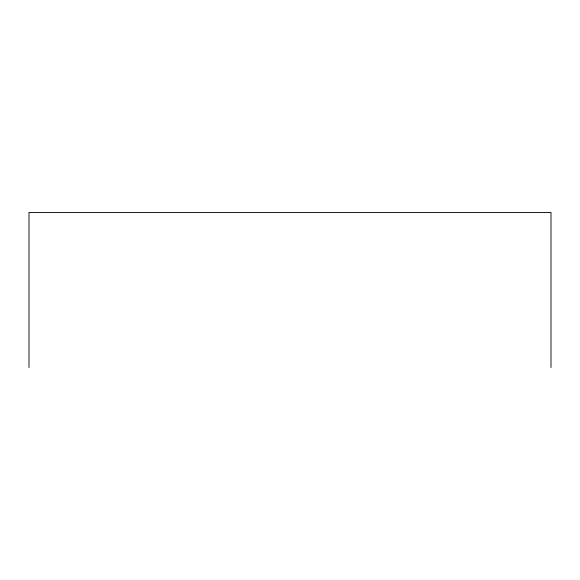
<?xml version="1.0" encoding="UTF-8"?>
<svg xmlns="http://www.w3.org/2000/svg" width="580" height="580" viewBox="0 0 580 580"><rect width="100%" height="100%" fill="white"/><g stroke="black" fill="none" stroke-linecap="round" stroke-linejoin="round"><path stroke-width="0.87" d="M551 367.553L551 212.447L29 212.447L29 367.553"/></g></svg>
